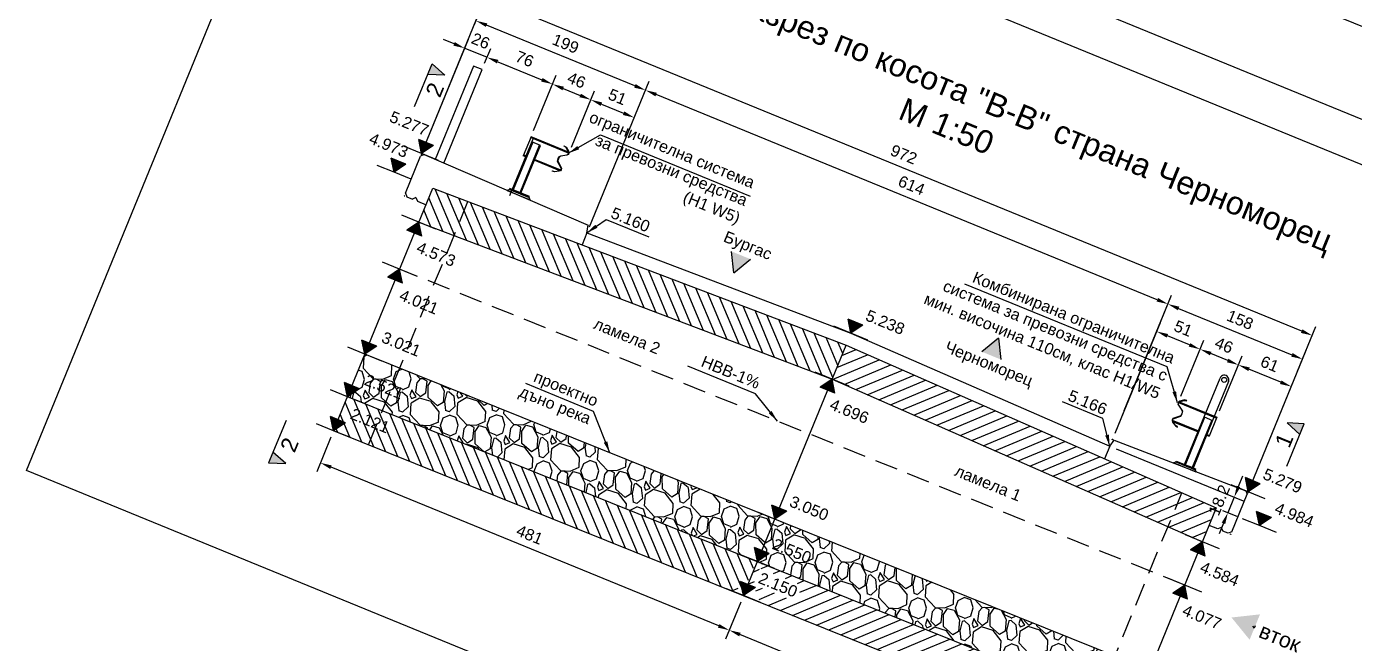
# Model space of a CAD drawing. Header units: centimetres. Extents: x 8495135 to 959133560, y 4530079 to 463453963.
# Drawn here: x 959124958 to 959126403, y 463415492 to 463416164 of the extents above; entities that cross this region are included whole.
import ezdxf
from ezdxf.enums import TextEntityAlignment as Align

# ---------------------------------------------------------------- set-up
doc = ezdxf.new("R2010")
doc.units = ezdxf.units.CM
doc.header["$LTSCALE"] = 0.1
doc.linetypes.add('CONTINU', pattern=[0])
doc.linetypes.add('DASHED', pattern=[0.75, 0.5, -0.25])
for name, color, linetype in [('br_dimension', 1, 'Continuous'), ('br_hatch', 9, 'Continuous'), ('br_hatch_dark', 8, 'Continuous'), ('br_hatch_tumen', 8, 'Continuous'), ('br_view_yellow', 2, 'Continuous'), ('Kustendilska voda', 12, 'Continuous')]:
    doc.layers.add(name, color=color, linetype=linetype)
doc.layers.add('br_text', color=2, linetype='Continuous', lineweight=35)
doc.styles.add('1-10 cm', font='arial.ttf', dxfattribs={"height": 2.5})
doc.styles.add('1-50 cm', font='arial.ttf', dxfattribs={"height": 12.5})
doc.styles.add('br 1-25 cm', font='arial.ttf', dxfattribs={"height": 6.25})
doc.styles.add('MM 1 to 100', font='arial.ttf', dxfattribs={"height": 25})
doc.styles.add('MM 1 to 150', font='arial.ttf', dxfattribs={"height": 37.5})
doc.styles.add('MM 1 to 25', font='arial.ttf', dxfattribs={"height": 6.25})
doc.styles.add('MM_ARIAL', font='arial.ttf')
doc.dimstyles.new('MM DIM 1 to 50', dxfattribs={"dimscale": 5, "dimtxt": 2.5, "dimasz": 2.5, "dimexe": 2.1, "dimexo": 1.5, "dimgap": 1.5, "dimtad": 1, "dimdec": 0, "dimdsep": 46, "dimtxsty": 'MM_ARIAL', "dimcen": 3, "dimclrd": 1, "dimclre": 1, "dimclrt": 7, "dimaunit": 2, "dimadec": 1, "dimazin": 0, "dimtp": 100, "dimtm": 3, "dimtfac": 1, "dimtdec": 0, "dimtix": 1, "dimtmove": 2, "dimatfit": 3, "dimfxl": 0, "dimtolj": 1, "dimtzin": 0, "dimarcsym": 0})
pattern_1 = [(318.47987287, (968709028.03, 464384854.99), (460.497816031, -402.6593615336), [6.8344288, -676.6096728]), (275.43682637, (968709033.147, 464384850.4594), (-55.7678272785, 609.165617415), [11.7280944, -1161.08097787]), (222.97753247, (968709034.2582, 464384838.784), (554.6401711989, 512.5385063509), [8.2696304, -818.69445588]), (357.74077437, (968709047.1193, 464384819.0763), (-1016.38036555304, 42.5157913985), [10.6800904, -1057.32874851]), (23.30073955, (968709057.791, 464384818.6553), (-607.5091135339, -258.9610723125), [10.472674, -1036.7961549]), (87.74077437, (968709067.4097, 464384822.7978), (-42.5157913985, -1016.38036555304), [10.6800904, -1057.32874851]), (128.16132584, (968709067.8307, 464384833.4696), (513.36675824408, -656.2367953185), [14.1238732, -1398.26230628]), (162.72241374, (968709059.1038, 464384844.5748), (-1120.46174568542, 346.47741117648), [13.3343904, -1320.10513204]), (211.89665099, (968709046.3711, 464384848.5352), (-657.06504738056, -411.77013431135), [10.71626, -1060.91091397]), (265.70344367, (968709037.273, 464384842.873), (46.2429256878, 559.1955577647), [12.2342656, -599.478739]), (312.86452317, (968709036.3564, 464384830.673), (563.7509441694, -605.02435731805), [15.8215584, -1566.33545024]), (229.2811602, (968709047.2173, 464384869.3708), (-301.8909896425, -358.0729400173), [5.4000908, -534.6113165]), (261.93631977, (968709043.6946, 464384865.278), (96.2129853923, 661.2063077754), [10.2736396, -1017.09277994]), (315.46708537, (968709042.253, 464384855.106), (50.79831198, 0.41412603), [7.1841868, -64.65786217]), (293.66567588, (968709036.1866, 464384851.5), (-103.6672541056, 253.1633078195), [3.8688264, -383.01244738]), (22.26849486, (968709037.74, 464384847.957), (-151.980809891, -52.040690089), [5.4713124, -268.0950598]), (121.4308419, (968709042.803, 464384850.03), (-102.8390020494, 151.566683864), [8.8863932, -287.32596306]), (252.03213655, (968709038.169, 464384857.613), (49.970059902, 102.01074999), [6.4257428, -154.21796234]), (106.856625703, (968709037.9798, 464384818.4938), (-156.53619627055, 506.740741659), [9.00176, -891.17653345]), (160.81326131, (968709035.3694, 464384827.1088), (560.4379358682, -198.637861547), [7.5519788, -747.64431356]), (23.66567588, (968709028.009, 464384857.53), (-253.1633078197, -103.6672541057), [7.737602, -379.14367178]), (74.07754504, (968709035.096, 464384860.6357), (-148.2536755508, -509.2254978746), [9.00176, -891.17653345]), (69.91104015, (968709069.475, 464384818.7505), (-99.5259937813, -254.8198119492), [8.680704, -425.35468626]), (25.24222597, (968709072.4564, 464384826.903), (-556.7108014269, -258.5469465583), [7.2734424, -720.07186761]), (157.26849486, (968709078.8034, 464384858.452), (-254.8198119555, 99.5259937653), [7.737602, -379.14367178]), (107.82111001, (968709071.6668, 464384861.4418), (208.5768863919, -658.7215515398), [8.5156548, -843.0475196]), (159.91104015, (968709079.006, 464384833.561), (254.8198119485, -99.525993783), [4.340352, -429.69503826]), (191.77701784, (968709078.828, 464384855.404), (-202.77912187, -52.454816113), [2.590292, -256.4398993]), (256.4308419, (968709076.292, 464384854.875), (49.555933874, 152.809061963), [10.472674, -198.98109178]), (276.47609133, (968709073.8354, 464384844.695), (-54.9395723448, 507.5689937245), [9.70534, -960.82729727]), (34.1571529, (968709047.375, 464384850.067), (-101.182497915, -51.626564052), [7.3264776, -175.8355272]), (83.62431196, (968709053.4373, 464384854.181), (94.5564813256, 864.39955566816), [12.7911352, -1266.3201813]), (151.41248127, (968709054.858, 464384866.893), (357.2446879668, -200.2943656708), [5.2301648, -517.78784636]), (180.46708537, (968709050.265, 464384869.396), (-50.38418594, -51.212438), [3.048, -47.752]), (210.72352253, (968709072.3197, 464384843.6665), (353.9316797107, 206.0921301194), [7.0573392, -698.67881546]), (138.47987287, (968709066.253, 464384840.061), (-460.4978160296, 402.6593615352), [13.6688576, -669.775244]), (90.46708537, (968709056.02, 464384849.12), (-51.212438, 50.38418594), [13.208, -37.592]), (55.77193187, (968709055.911, 464384862.3294), (351.4469232146, 510.8820021913), [8.0321912, -795.18633448]), (344.52168947, (968709060.429, 464384868.9704), (203.6073739397, -49.141807836), [7.3965816, -362.43300078]), (298.11306073, (968709067.5573, 464384866.9965), (515.85151434445, -961.0266672411), [12.042902, -1192.24928846]), (265.89316411, (968709073.2321, 464384856.3744), (-45.4146735315, -660.79218172433), [12.7405892, -1261.31692912])]

# ---------------------------------------------------------------- blocks, each defined once
blk = doc.blocks.new('*D1056')
at = {"layer": 'br_dimension', "color": 1, "lineweight": -2, "transparency": 16777216}
for p, q in [((959126064.1, 463416346.3), (959126046.1, 463416302.1)), ((959126061.6, 463416307.1), (959126483.6, 463416134.4)), ((959126508.1, 463416161.4), (959126491.1, 463416119.9))]:
    blk.add_line(p, q, dxfattribs=at)
at = {"layer": 'br_dimension', "color": 1, "transparency": 16777216}
for points in [[(959126062.4, 463416309), (959126060.8, 463416305.2), (959126050, 463416311.9)], [(959126484.3, 463416136.3), (959126482.8, 463416132.4), (959126495.1, 463416129.6)]]:
    blk.add_solid(points, dxfattribs=at)
at = {"layer": 'br_dimension', "color": 7, "transparency": 16777216, "insert": (959126277.8, 463416233.6), "char_height": 12.5, "attachment_point": 5, "rotation": 337.7335, "style": 'MM_ARIAL'}
blk.add_mtext('\\A1;481', dxfattribs=at)
blk = doc.blocks.new('*U1057')
at = {"ltscale": 0.5}
blk.add_hatch(color=256, dxfattribs=at).paths.add_polyline_path([(-26.2, 39), (0, 0), (26.2, 39)])
for p, q in [((-60, 0), (0, 0)), ((-26.2, 39), (26.2, 39)), ((-26.2, 39), (0, 0)), ((0, 0), (26.2, 39)), ((0, 0), (60, 0))]:
    blk.add_line(p, q, dxfattribs=at)
at = {"color": 7, "ltscale": 0.5, "style": '1-10 cm'}
blk.add_attdef('1', text='', height=37.5, dxfattribs=at).set_placement((74.5, 56.7), align=Align.CENTER)
blk = doc.blocks.new('*U226')
at = {"ltscale": 0.5}
blk.add_hatch(color=256, dxfattribs=at).paths.add_polyline_path([(-26.2, 39), (0, 0), (26.2, 39)])
for p, q in [((-60, 0), (0, 0)), ((-26.2, 39), (26.2, 39)), ((-26.2, 39), (0, 0)), ((0, 0), (26.2, 39)), ((0, 0), (60, 0))]:
    blk.add_line(p, q, dxfattribs=at)
at = {"color": 7, "ltscale": 0.5, "style": '1-10 cm'}
blk.add_attdef('1', text='', height=37.5, dxfattribs=at).set_placement((-90.4, 56.7), align=Align.CENTER)
blk = doc.blocks.new('*D1094')
at = {"layer": 'br_dimension', "color": 1, "lineweight": -2, "transparency": 16777216}
for p, q in [((959125735, 463415537.4), (959125718.5, 463415497)), ((959126118.1, 463415344.7), (959125734, 463415501.9)), ((959126143.2, 463415373.1), (959126125.7, 463415330.2))]:
    blk.add_line(p, q, dxfattribs=at)
at = {"layer": 'br_dimension', "color": 1, "transparency": 16777216}
for points in [[(959125734.8, 463415503.9), (959125733.2, 463415500), (959125722.5, 463415506.7)], [(959126118.9, 463415346.6), (959126117.3, 463415342.8), (959126129.7, 463415339.9)]]:
    blk.add_solid(points, dxfattribs=at)
at = {"layer": 'br_dimension', "color": 7, "transparency": 16777216, "insert": (959125931.3, 463415436.2), "char_height": 12.5, "attachment_point": 5, "rotation": 337.7335, "style": 'MM_ARIAL'}
blk.add_mtext('\\A1;440', dxfattribs=at)
blk = doc.blocks.new('*D1095')
at = {"layer": 'br_dimension', "color": 1, "lineweight": -2, "transparency": 16777216}
for p, q in [((959125288.9, 463415716.9), (959125273.4, 463415679.2)), ((959125710.9, 463415511.4), (959125289, 463415684.2)), ((959125735, 463415537.4), (959125718.5, 463415497))]:
    blk.add_line(p, q, dxfattribs=at)
at = {"layer": 'br_dimension', "color": 1, "transparency": 16777216}
for points in [[(959125289.7, 463415686.1), (959125288.2, 463415682.2), (959125277.4, 463415688.9)], [(959125711.7, 463415513.3), (959125710.1, 463415509.5), (959125722.5, 463415506.7)]]:
    blk.add_solid(points, dxfattribs=at)
at = {"layer": 'br_dimension', "color": 7, "transparency": 16777216, "insert": (959125505.2, 463415610.6), "char_height": 12.5, "attachment_point": 5, "rotation": 337.7335, "style": 'MM_ARIAL'}
blk.add_mtext('\\A1;481', dxfattribs=at)
blk = doc.blocks.new('ograda')
at = {"layer": 'br_dimension', "ltscale": 1.5}
for p, q in [((5.4, 0.5), (50, 0.5)), ((5.8, 1.5), (50, 1.5)), ((50, 1.5), (50, -20.9)), ((37, -3.4), (47, -3.4)), ((37, -59.4), (37, -3.4)), ((38, -59.4), (38, -3.4)), ((46, -3.4), (46, -59.4)), ((47, -3.4), (47, -59.4)), ((6.1, -19.9), (37, -19.9)), ((7, -20.9), (37, -20.9)), ((47, -19.9), (50, -19.9)), ((47, -20.9), (50, -20.9)), ((47.3, -59.4), (42, -59.4))]:
    blk.add_line(p, q, dxfattribs=at)
blk.add_lwpolyline([(7.3, -17.3), (12.5, -13.1, 0.239136), (13.6, -10.8), (13.5, -9.3), (13.4, -7.8, 0.239136), (12.2, -5.6), (6.5, -1.9, -0.524522), (6.3, 2), (10.3, 5.1), (12.7, 5.6), (12.7, 6), (10.1, 5.5), (6.1, 2.4, 0.524522), (6.3, -2.2), (11.9, -5.9, -0.23913), (13, -7.8), (13.1, -9.3), (13.2, -10.8, -0.23913), (12.3, -12.8), (7.1, -17, 0.524522), (7.3, -21.6), (11.7, -24.3), (14.3, -24.6), (14.3, -24.1), (11.8, -23.9), (7.5, -21.3, -0.524522)], format="xyb", close=True, dxfattribs=at)
for points in [[(49.8, -60.4), (51.8, -62.4), (25, -62.4), (27, -60.4)], [(27, -59.4), (49.8, -59.4), (49.8, -60.4), (27, -60.4)]]:
    blk.add_lwpolyline(points, close=True, dxfattribs=at)
blk = doc.blocks.new('*D1086')
at = {"layer": 'br_dimension', "color": 1, "lineweight": -2, "transparency": 16777216}
for p, q in [((959126256, 463415745.4), (959126280.5, 463415805.2)), ((959126322.6, 463415776.6), (959126288, 463415790.8)), ((959126290.1, 463415664.4), (959126338.1, 463415781.6))]:
    blk.add_line(p, q, dxfattribs=at)
at = {"layer": 'br_dimension', "color": 1, "transparency": 16777216}
for points in [[(959126288.8, 463415792.7), (959126287.3, 463415788.8), (959126276.5, 463415795.5)], [(959126323.4, 463415778.5), (959126321.8, 463415774.7), (959126334.2, 463415771.9)]]:
    blk.add_solid(points, dxfattribs=at)
at = {"layer": 'br_dimension', "color": 7, "transparency": 16777216, "insert": (959126310.6, 463415796.5), "char_height": 12.5, "attachment_point": 5, "rotation": 337.7335, "style": 'MM_ARIAL'}
blk.add_mtext('\\A1;61', dxfattribs=at)
blk = doc.blocks.new('*D1087')
at = {"layer": 'br_dimension', "color": 1, "lineweight": -2, "transparency": 16777216}
for p, q in [((959126213.9, 463415761.5), (959126238.8, 463415822.3)), ((959126264.9, 463415800.2), (959126246.4, 463415807.8)), ((959126256, 463415745.4), (959126280.5, 463415805.2))]:
    blk.add_line(p, q, dxfattribs=at)
at = {"layer": 'br_dimension', "color": 1, "transparency": 16777216}
for points in [[(959126247.2, 463415809.7), (959126245.6, 463415805.9), (959126234.8, 463415812.6)], [(959126265.7, 463415802.2), (959126264.1, 463415798.3), (959126276.5, 463415795.5)]]:
    blk.add_solid(points, dxfattribs=at)
at = {"layer": 'br_dimension', "color": 7, "transparency": 16777216, "insert": (959126260.9, 463415816.9), "char_height": 12.5, "attachment_point": 5, "rotation": 337.7335, "style": 'MM_ARIAL'}
blk.add_mtext('\\A1;46', dxfattribs=at)
blk = doc.blocks.new('*D1088')
at = {"layer": 'br_dimension', "color": 1, "lineweight": -2, "transparency": 16777216}
for p, q in [((959126142.4, 463415721.3), (959126191.6, 463415841.6)), ((959126223.3, 463415817.3), (959126199.2, 463415827.1)), ((959126213.9, 463415761.5), (959126238.8, 463415822.3))]:
    blk.add_line(p, q, dxfattribs=at)
at = {"layer": 'br_dimension', "color": 1, "transparency": 16777216}
for points in [[(959126200, 463415829.1), (959126198.4, 463415825.2), (959126187.6, 463415831.9)], [(959126224.1, 463415819.2), (959126222.5, 463415815.4), (959126234.8, 463415812.5)]]:
    blk.add_solid(points, dxfattribs=at)
at = {"layer": 'br_dimension', "color": 7, "transparency": 16777216, "insert": (959126216.5, 463415835.1), "char_height": 12.5, "attachment_point": 5, "rotation": 337.7335, "style": 'MM_ARIAL'}
blk.add_mtext('\\A1;51', dxfattribs=at)
blk = doc.blocks.new('*D1083')
at = {"layer": 'br_dimension', "color": 1, "lineweight": -2, "transparency": 16777216}
for p, q in [((959126142.4, 463415721.3), (959126203.8, 463415871.4)), ((959126211.4, 463415857), (959126334.8, 463415806.4)), ((959126290.1, 463415664.4), (959126350.4, 463415811.4))]:
    blk.add_line(p, q, dxfattribs=at)
at = {"layer": 'br_dimension', "color": 1, "transparency": 16777216}
for points in [[(959126212.2, 463415858.9), (959126210.6, 463415855), (959126199.8, 463415861.7)], [(959126335.6, 463415808.4), (959126334, 463415804.5), (959126346.4, 463415801.7)]]:
    blk.add_solid(points, dxfattribs=at)
at = {"layer": 'br_dimension', "color": 7, "transparency": 16777216, "insert": (959126278.4, 463415844.5), "char_height": 12.5, "attachment_point": 5, "rotation": 337.7335, "style": 'MM_ARIAL'}
blk.add_mtext('\\A1;158', dxfattribs=at)
blk = doc.blocks.new('*D1084')
at = {"layer": 'br_dimension', "color": 1, "lineweight": -2, "transparency": 16777216}
for p, q in [((959125570.3, 463415945.8), (959125635.2, 463416104.2)), ((959126188.3, 463415866.4), (959125642.8, 463416089.8)), ((959126152.3, 463415745.7), (959126203.8, 463415871.4))]:
    blk.add_line(p, q, dxfattribs=at)
at = {"layer": 'br_dimension', "color": 1, "transparency": 16777216}
for points in [[(959125643.6, 463416091.7), (959125642, 463416087.8), (959125631.3, 463416094.5)], [(959126189.1, 463415868.4), (959126187.5, 463415864.5), (959126199.8, 463415861.7)]]:
    blk.add_solid(points, dxfattribs=at)
at = {"layer": 'br_dimension', "color": 7, "transparency": 16777216, "insert": (959125920.8, 463415990.9), "char_height": 12.5, "attachment_point": 5, "rotation": 337.7335, "style": 'MM_ARIAL'}
blk.add_mtext('\\A1;614', dxfattribs=at)
blk = doc.blocks.new('*D1089')
at = {"layer": 'br_dimension', "color": 1, "lineweight": -2, "transparency": 16777216}
for p, q in [((959125390.4, 463416032.5), (959125450.7, 463416179.8)), ((959125619.7, 463416099.2), (959125458.3, 463416165.3)), ((959125570.3, 463415945.8), (959125635.2, 463416104.2))]:
    blk.add_line(p, q, dxfattribs=at)
at = {"layer": 'br_dimension', "color": 1, "transparency": 16777216}
for points in [[(959125459.1, 463416167.2), (959125457.5, 463416163.4), (959125446.7, 463416170.1)], [(959125620.5, 463416101.2), (959125618.9, 463416097.3), (959125631.3, 463416094.5)]]:
    blk.add_solid(points, dxfattribs=at)
at = {"layer": 'br_dimension', "color": 7, "transparency": 16777216, "insert": (959125544.3, 463416145.1), "char_height": 12.5, "attachment_point": 5, "rotation": 337.7335, "style": 'MM_ARIAL'}
blk.add_mtext('\\A1;199', dxfattribs=at)
blk = doc.blocks.new('*D1090')
at = {"layer": 'br_dimension', "color": 1, "lineweight": -2, "transparency": 16777216}
for p, q in [((959125390.4, 463416032.5), (959125438.5, 463416150)), ((959125423, 463416145), (959125411.4, 463416149.7)), ((959125434.5, 463416140.2), (959125458.8, 463416130.3)), ((959125456.2, 463416123.9), (959125462.8, 463416140)), ((959125470.4, 463416125.5), (959125482, 463416120.8))]:
    blk.add_line(p, q, dxfattribs=at)
at = {"layer": 'br_dimension', "color": 1, "transparency": 16777216}
for points in [[(959125423.8, 463416146.9), (959125422.2, 463416143), (959125434.5, 463416140.2)], [(959125471.2, 463416127.5), (959125469.6, 463416123.6), (959125458.8, 463416130.3)]]:
    blk.add_solid(points, dxfattribs=at)
at = {"layer": 'br_dimension', "color": 7, "transparency": 16777216, "insert": (959125451.9, 463416148.1), "char_height": 12.5, "attachment_point": 5, "rotation": 337.7335, "style": 'MM_ARIAL'}
blk.add_mtext('\\A1;26', dxfattribs=at)
blk = doc.blocks.new('*D1091')
at = {"layer": 'br_dimension', "color": 1, "lineweight": -2, "transparency": 16777216}
for p, q in [((959125456.2, 463416123.9), (959125462.8, 463416140)), ((959125470.4, 463416125.5), (959125518.5, 463416105.8)), ((959125509.5, 463416050.8), (959125534.1, 463416110.8))]:
    blk.add_line(p, q, dxfattribs=at)
at = {"layer": 'br_dimension', "color": 1, "transparency": 16777216}
for points in [[(959125471.2, 463416127.5), (959125469.6, 463416123.6), (959125458.8, 463416130.3)], [(959125519.3, 463416107.8), (959125517.7, 463416103.9), (959125530.1, 463416101.1)]]:
    blk.add_solid(points, dxfattribs=at)
at = {"layer": 'br_dimension', "color": 7, "transparency": 16777216, "insert": (959125499.7, 463416128.5), "char_height": 12.5, "attachment_point": 5, "rotation": 337.7335, "style": 'MM_ARIAL'}
blk.add_mtext('\\A1;76', dxfattribs=at)
blk = doc.blocks.new('*D1092')
at = {"layer": 'br_dimension', "color": 1, "lineweight": -2, "transparency": 16777216}
for p, q in [((959125509.5, 463416050.8), (959125534.1, 463416110.8)), ((959125541.7, 463416096.4), (959125560.2, 463416088.8)), ((959125550.6, 463416032.5), (959125575.7, 463416093.8))]:
    blk.add_line(p, q, dxfattribs=at)
at = {"layer": 'br_dimension', "color": 1, "transparency": 16777216}
for points in [[(959125542.5, 463416098.3), (959125540.9, 463416094.4), (959125530.1, 463416101.1)], [(959125561, 463416090.7), (959125559.4, 463416086.9), (959125571.7, 463416084.1)]]:
    blk.add_solid(points, dxfattribs=at)
at = {"layer": 'br_dimension', "color": 7, "transparency": 16777216, "insert": (959125556.2, 463416105.4), "char_height": 12.5, "attachment_point": 5, "rotation": 337.7335, "style": 'MM_ARIAL'}
blk.add_mtext('\\A1;46', dxfattribs=at)
blk = doc.blocks.new('*D1093')
at = {"layer": 'br_dimension', "color": 1, "lineweight": -2, "transparency": 16777216}
for p, q in [((959125550.6, 463416032.5), (959125575.7, 463416093.8)), ((959125583.3, 463416079.3), (959125607.5, 463416069.4)), ((959125604.1, 463416028.1), (959125623, 463416074.4))]:
    blk.add_line(p, q, dxfattribs=at)
at = {"layer": 'br_dimension', "color": 1, "transparency": 16777216}
for points in [[(959125584.1, 463416081.2), (959125582.5, 463416077.4), (959125571.7, 463416084.1)], [(959125608.3, 463416071.4), (959125606.7, 463416067.5), (959125619, 463416064.7)]]:
    blk.add_solid(points, dxfattribs=at)
at = {"layer": 'br_dimension', "color": 7, "transparency": 16777216, "insert": (959125600.7, 463416087.2), "char_height": 12.5, "attachment_point": 5, "rotation": 337.7335, "style": 'MM_ARIAL'}
blk.add_mtext('\\A1;51', dxfattribs=at)
blk = doc.blocks.new('*D1085')
at = {"layer": 'br_dimension', "color": 1, "lineweight": -2, "transparency": 16777216}
for p, q in [((959125445.1, 463416165.9), (959125461.3, 463416205.6)), ((959126345.4, 463415832.2), (959125468.9, 463416191.1)), ((959126341, 463415788.5), (959126360.9, 463415837.2))]:
    blk.add_line(p, q, dxfattribs=at)
at = {"layer": 'br_dimension', "color": 1, "transparency": 16777216}
for points in [[(959125469.7, 463416193), (959125468.1, 463416189.2), (959125457.3, 463416195.8)], [(959126346.2, 463415834.2), (959126344.6, 463415830.3), (959126356.9, 463415827.5)]]:
    blk.add_solid(points, dxfattribs=at)
at = {"layer": 'br_dimension', "color": 7, "transparency": 16777216, "insert": (959125912.4, 463416024.5), "char_height": 12.5, "attachment_point": 5, "rotation": 337.7335, "style": 'MM_ARIAL'}
blk.add_mtext('\\A1;972', dxfattribs=at)
blk = doc.blocks.new('*U1096')
at = {"ltscale": 0.5}
blk.add_hatch(color=256, dxfattribs=at).paths.add_polyline_path([(-26.2, 39), (0, 0), (26.2, 39)])
for p, q in [((-60, 0), (0, 0)), ((-26.2, 39), (26.2, 39)), ((-26.2, 39), (0, 0)), ((0, 0), (26.2, 39)), ((0, 0), (60, 0))]:
    blk.add_line(p, q, dxfattribs=at)
at = {"color": 7, "ltscale": 0.5, "style": '1-10 cm'}
blk.add_attdef('1', text='', height=37.5, dxfattribs=at).set_placement((50.8, 56.7), align=Align.CENTER)
blk = doc.blocks.new('*U1143')
at = {"linetype": 'CONTINU', "ltscale": 0.5}
blk.add_hatch(color=256, dxfattribs=at).paths.add_polyline_path([(43.7, 17.5), (50, 0), (37.5, 0)])
at = {"lineweight": -3, "ltscale": 0.5}
for p, q in [((43.7, 17.5), (37.5, 0)), ((50, 0), (43.7, 17.5))]:
    blk.add_line(p, q, dxfattribs=at)
at = {"ltscale": 0.5}
blk.add_line((0, 0), (50, 0), dxfattribs=at)
at = {"color": 7, "ltscale": 0.5, "style": '1-50 cm'}
blk.add_attdef('1', text='', height=17.5, rotation=180, dxfattribs=at).set_placement((25.1, 13.6), align=Align.MIDDLE_CENTER)
blk = doc.blocks.new('*U1144')
at = {"linetype": 'CONTINU', "ltscale": 0.5}
blk.add_hatch(color=256, dxfattribs=at).paths.add_polyline_path([(-43.7, 17.5), (-50, 0), (-37.5, 0)])
at = {"lineweight": -3, "ltscale": 0.5}
for p, q in [((-50, 0), (-43.7, 17.5)), ((-43.7, 17.5), (-37.5, 0))]:
    blk.add_line(p, q, dxfattribs=at)
at = {"ltscale": 0.5}
blk.add_line((0, 0), (-50, 0), dxfattribs=at)
at = {"color": 7, "ltscale": 0.5, "style": '1-50 cm'}
blk.add_attdef('1', text='', height=17.5, rotation=180, dxfattribs=at).set_placement((-26.9, 13.6), align=Align.MIDDLE_CENTER)
blk = doc.blocks.new('*U1145')
at = {"linetype": 'CONTINU', "ltscale": 0.5}
blk.add_hatch(color=256, dxfattribs=at).paths.add_polyline_path([(43.7, -17.5), (50, 0), (37.5, 0)])
at = {"ltscale": 0.5}
blk.add_line((0, 0), (50, 0), dxfattribs=at)
at = {"lineweight": -3, "ltscale": 0.5}
for p, q in [((43.7, -17.5), (37.5, 0)), ((50, 0), (43.7, -17.5))]:
    blk.add_line(p, q, dxfattribs=at)
at = {"color": 7, "ltscale": 0.5, "style": '1-50 cm'}
blk.add_attdef('1', text='', height=17.5, rotation=180, dxfattribs=at).set_placement((25.1, -13.5), align=Align.MIDDLE_CENTER)
blk = doc.blocks.new('*D1156')
at = {"layer": 'br_dimension', "color": 1, "lineweight": -2, "transparency": 16777216}
for p, q in [((959126143.4, 463415704.1), (959126281.7, 463415647.5)), ((959126276.7, 463415663.1), (959126281.4, 463415674.6)), ((959126272, 463415651.5), (959126265.1, 463415634.6)), ((959126259.4, 463415637), (959126274.8, 463415630.7)), ((959126260.3, 463415623.1), (959126255.6, 463415611.5))]:
    blk.add_line(p, q, dxfattribs=at)
at = {"layer": 'br_dimension', "color": 1, "transparency": 16777216}
for points in [[(959126274.8, 463415663.9), (959126278.6, 463415662.3), (959126272, 463415651.5)], [(959126258.4, 463415623.9), (959126262.2, 463415622.3), (959126265.1, 463415634.6)]]:
    blk.add_solid(points, dxfattribs=at)
at = {"layer": 'br_dimension', "color": 7, "transparency": 16777216, "insert": (959126255.7, 463415648.3), "char_height": 12.5, "attachment_point": 5, "rotation": 67.7335, "style": 'MM_ARIAL'}
blk.add_mtext('\\A1;18.2', dxfattribs=at)

msp = doc.modelspace()

# ---------------------------------------------------------------- hatches: boundary and pattern name
at = {"layer": 'br_hatch'}
h = msp.add_hatch(dxfattribs=at)
h.set_pattern_fill('_USER,_I', color=256, scale=10, angle=-225, style=2, pattern_type=0)
h.set_pattern_definition([(112.73354268, (968721953.066, 464404471.26), (-9.223120103, -3.864460579), [])])
h.paths.add_polyline_path([(959125834.34, 463415779.9), (959125849.49, 463415816.92), (959125399.78, 463415987.84), (959125384.62, 463415950.83)])
h.paths.add_polyline_path([(959125306.86, 463415760.9), (959125291.7, 463415723.88), (959125736.97, 463415544.68), (959125752.13, 463415581.7)])
at = {"layer": 'br_hatch', "ltscale": 0.5}
h = msp.add_hatch(color=256, dxfattribs=at)
h.dxf.hatch_style = 1
h.paths.add_polyline_path([(959125745.62, 463415910.54), (959125724.91, 463415919.02), (959125727.5, 463415895.81)])
h = msp.add_hatch(color=256, dxfattribs=at)
h.dxf.hatch_style = 1
h.paths.add_polyline_path([(959126018.09, 463415801.33), (959125997.37, 463415809.81), (959126015.5, 463415824.54)])
at = {"layer": 'br_hatch'}
h = msp.add_hatch(dxfattribs=at)
h.set_pattern_fill('_USER,_I', color=256, scale=10, angle=-315, style=2, pattern_type=0)
h.set_pattern_definition([(22.73354268, (968721953.066, 464404471.26), (-3.864460579, 9.223120103), [])])
h.paths.add_polyline_path([(959126199.8, 463415619.25), (959126214.96, 463415656.27), (959125849.49, 463415816.92), (959125834.34, 463415779.9)])
h.paths.add_polyline_path([(959126199.8, 463415619.25), (959126237.29, 463415602.78), (959126252.44, 463415639.8), (959126214.96, 463415656.27)])
h.paths.add_polyline_path([(959125753.03, 463415581.33), (959125737.88, 463415544.31), (959126108.11, 463415395.31), (959126123.27, 463415432.33)])
h.paths.add_polyline_path([(959126108.11, 463415395.31), (959126146.08, 463415380.03), (959126161.24, 463415417.05), (959126123.27, 463415432.33)])
edge = h.paths.add_edge_path()
edge.add_line((959125756.39, 463415536.73), (959125737.88, 463415544.31))
edge.add_line((959125737.88, 463415544.31), (959125719.37, 463415551.89))
edge.add_line((959125750.9, 463415553.03), (959125737.88, 463415544.31))
edge.add_line((959125737.88, 463415544.31), (959125734.71, 463415559.66))
edge.add_line((959125750.9, 463415553.03), (959125734.71, 463415559.66))
edge.add_line((959125748.68, 463415556.65), (959125795.02, 463415537.67))
edge.add_line((959125795.02, 463415537.67), (959125802.28, 463415555.39))
edge.add_line((959125802.28, 463415555.39), (959125755.93, 463415574.37))
edge.add_line((959125755.93, 463415574.37), (959125748.68, 463415556.65))
h = msp.add_hatch(dxfattribs=at)
h.set_pattern_fill('GRAVEL', color=256, scale=2, angle=112.73354, style=0)
h.set_pattern_definition(pattern_1)
h.paths.add_polyline_path([(959125752.13, 463415581.7), (959125771.08, 463415627.97), (959125325.8, 463415807.17), (959125306.86, 463415760.9)])
h = msp.add_hatch(dxfattribs=at)
h.set_pattern_fill('GRAVEL', color=256, scale=2, angle=112.73354, style=0)
h.set_pattern_definition(pattern_1)
h.paths.add_polyline_path([(959126161.24, 463415417.05), (959126180.19, 463415463.32), (959125771.08, 463415627.97), (959125752.13, 463415581.7)])
at = {"layer": 'br_hatch_dark', "ltscale": 0.5}
h = msp.add_hatch(color=256, dxfattribs=at)
h.dxf.hatch_style = 1
h.paths.add_polyline_path([(959126288.72, 463415496.34), (959126300.03, 463415523.96), (959126269.09, 463415520.51)])

# ---------------------------------------------------------------- linework, layer by layer
at = {"layer": 'br_dimension'}
for p, q in [((959125444.12, 463416120.71), (959125402.51, 463416019.1)), ((959125411.69, 463416015.13), (959125453.37, 463416116.92)), ((959125453.37, 463416116.92), (959125444.12, 463416120.71)), ((959125483.78, 463415980.07), (959125508.93, 463416041.49)), ((959125566.43, 463415936.49), (959125566.43, 463415936.49)), ((959125567.57, 463415939.27), (959125854.87, 463415830.06)), ((959125854.87, 463415830.06), (959126136.5, 463415706.97)), ((959126180.19, 463415463.32), (959125325.8, 463415807.17)), ((959126239.26, 463415738.92), (959126256.53, 463415781.1)), ((959126265.78, 463415777.31), (959126248.52, 463415735.13)), ((959126135.36, 463415704.19), (959126135.36, 463415704.19))]:
    msp.add_line(p, q, dxfattribs=at)
at = {"layer": 'br_dimension', "linetype": 'DASHED', "ltscale": 500}
for p, q in [((959125329.67, 463415708.6), (959125438.05, 463415973.3)), ((959126108.11, 463415395.31), (959126214.96, 463415656.27))]:
    msp.add_line(p, q, dxfattribs=at)
at = {"layer": 'br_dimension'}
for points in [[(959125744.22, 463417300.8), (959127030.58, 463416774.1), (959126692.18, 463415947.61), (959125405.81, 463416474.31)], [(959125283.13, 463416475.37), (959126685.48, 463415901.18), (959126360.01, 463415106.27), (959124957.66, 463415680.46)]]:
    msp.add_lwpolyline(points, close=True, dxfattribs=at)
msp.add_circle((959126261.16, 463415779.2), 2.71, dxfattribs=at)
msp.add_arc((959126261.16, 463415779.2), 5, 337.73354, 157.73354, dxfattribs=at)
at = {"layer": 'br_hatch', "ltscale": 0.5}
for p, q in [((959125727.5, 463415895.81), (959125724.91, 463415919.02)), ((959125727.5, 463415895.81), (959125745.62, 463415910.54)), ((959126015.5, 463415824.54), (959125997.37, 463415809.81)), ((959126015.5, 463415824.54), (959126018.09, 463415801.33))]:
    msp.add_line(p, q, dxfattribs=at)
at = {"layer": 'br_hatch'}
for centre in [(959125570.6, 463415946.67), (959126139.53, 463415714.37)]:
    msp.add_circle(centre, 0.3, dxfattribs=at)
at = {"layer": 'br_hatch_dark', "ltscale": 0.5}
for p in [(959126291.85, 463415511.19), (959126294.94, 463415511.53)]:
    msp.add_line(p, (959126293.81, 463415508.77), dxfattribs=at)
at = {"layer": 'br_hatch_tumen'}
for points in [[(959125388.97, 463416025), (959125387.59, 463416025.6), (959125387.03, 463416024.21)], [(959125368.9, 463415979.95), (959125368.76, 463415979.6), (959125369.35, 463415979.36)], [(959126285.91, 463415657.97), (959126287.31, 463415657.43), (959126286.74, 463415656.04)], [(959126268.46, 463415611.39), (959126268.32, 463415611.05), (959126267.73, 463415611.29)]]:
    msp.add_lwpolyline(points, dxfattribs=at)
at = {"layer": 'br_view_yellow', "linetype": 'ByBlock', "ltscale": 3}
for p, q in [((959125369.9, 463415982.38), (959125386.46, 463416022.82)), ((959125390.35, 463416024.41), (959125386.46, 463416022.82)), ((959125390.35, 463416024.41), (959125568.76, 463415947.46)), ((959125369.9, 463415982.38), (959125371.54, 463415978.47)), ((959125371.54, 463415978.47), (959125377.55, 463415976)), ((959125381.47, 463415977.64), (959125377.55, 463415976)), ((959125381.47, 463415977.64), (959125383.11, 463415973.73)), ((959125383.11, 463415973.73), (959125392.44, 463415969.91)), ((959125567.57, 463415939.27), (959125568.76, 463415947.46)), ((959125567.57, 463415939.27), (959125562.19, 463415926.12)), ((959126136.5, 463415706.97), (959126141.39, 463415713.65)), ((959126141.39, 463415713.65), (959126284.51, 463415658.51)), ((959126136.5, 463415706.97), (959126130.87, 463415693.23)), ((959126269.45, 463415613.82), (959126286.17, 463415654.65)), ((959126284.51, 463415658.51), (959126286.17, 463415654.65)), ((959126253.97, 463415616.92), (959126244.64, 463415620.74)), ((959126257.89, 463415618.56), (959126253.97, 463415616.92)), ((959126257.89, 463415618.56), (959126259.52, 463415614.65)), ((959126265.54, 463415612.18), (959126259.52, 463415614.65)), ((959126269.45, 463415613.82), (959126265.54, 463415612.18))]:
    msp.add_line(p, q, dxfattribs=at)
at = {"layer": 'br_view_yellow'}
for p, q in [((959125291.7, 463415723.88), (959125399.78, 463415987.84)), ((959125399.78, 463415987.84), (959125849.49, 463415816.92)), ((959125384.62, 463415950.83), (959125834.34, 463415779.9)), ((959125737.88, 463415544.32), (959125849.49, 463415816.92)), ((959125849.49, 463415816.92), (959126252.44, 463415639.8)), ((959125834.34, 463415779.9), (959126237.29, 463415602.78)), ((959126161.24, 463415417.05), (959125306.86, 463415760.9)), ((959126146.08, 463415380.03), (959125291.7, 463415723.88)), ((959126252.44, 463415639.8), (959126146.08, 463415380.03))]:
    msp.add_line(p, q, dxfattribs=at)
at = {"layer": 'Kustendilska voda', "color": 1, "linetype": 'DASHED', "ltscale": 500}
msp.add_line((959126218.08, 463415555.86), (959125363.7, 463415899.72), dxfattribs=at)

# ---------------------------------------------------------------- block references
at = {"xscale": -1, "rotation": 337.7335426860815}
msp.add_blockref('ograda', (959125552.37, 463416023.55), dxfattribs=at)
at = {"rotation": 337.7335426860815}
msp.add_blockref('ograda', (959126206.29, 463415756.04), dxfattribs=at)
at = {"layer": 'br_dimension'}
ref = msp.add_blockref('*U1143', (959125379.97, 463416076.9), dxfattribs=dict(at, xscale=-1, rotation=247.7335435587785))
ref.add_attrib('1', '2', dxfattribs={"layer": '0', "color": 7, "ltscale": 0.5, "height": 17.5, "rotation": 67.73355, "style": '1-50 cm'}).set_placement((959125401.95, 463416094.98), align=Align.MIDDLE_CENTER)
at = {"layer": 'br_dimension', "ltscale": 0.5}
ref = msp.add_blockref('*U1057', (959125387.59, 463416025.6), dxfattribs=dict(at, xscale=-0.333333499729682, yscale=0.333333499729682, zscale=0.333333499729682, rotation=337.7335116703682))
ref.add_attrib('1', '5.277', dxfattribs={"layer": '0', "color": 7, "ltscale": 0.5, "height": 12.5, "rotation": 337.73351, "style": '1-10 cm'}).set_placement((959125371.73, 463416052.52), align=Align.CENTER)
ref = msp.add_blockref('*U1096', (959125357.57, 463416005.13), dxfattribs=dict(at, xscale=-0.333333499729682, yscale=0.333333499729682, zscale=0.333333499729682, rotation=337.7335113781177))
ref.add_attrib('1', '4.973', dxfattribs={"layer": '0', "color": 7, "ltscale": 0.5, "height": 12.5, "rotation": 337.73352, "style": '1-10 cm'}).set_placement((959125349.5, 463416028.87), align=Align.CENTER)
ref = msp.add_blockref('*U226', (959125384.62, 463415950.83), dxfattribs=dict(at, xscale=0.333333499729682, yscale=0.333333499729682, zscale=0.333333499729682, rotation=157.7335737265515))
ref.add_attrib('1', '4.573', dxfattribs={"layer": '0', "color": 7, "ltscale": 0.5, "height": 12.5, "rotation": 337.73357, "style": '1-10 cm'}).set_placement((959125401.11, 463415910.31), align=Align.CENTER)
ref = msp.add_blockref('*U226', (959125363.7, 463415899.72), dxfattribs=dict(at, xscale=0.333333499729682, yscale=0.333333499729682, zscale=0.333333499729682, rotation=157.7335737265515))
ref.add_attrib('1', '4.021', dxfattribs={"layer": '0', "color": 7, "ltscale": 0.5, "height": 12.5, "rotation": 337.73357, "style": '1-10 cm'}).set_placement((959125382.41, 463415858.29), align=Align.CENTER)
ref = msp.add_blockref('*U226', (959125854.87, 463415830.06), dxfattribs=dict(at, xscale=-0.333333499729682, yscale=0.333333499729682, zscale=0.333333499729682, rotation=337.7335116703682))
ref.add_attrib('1', '5.238', dxfattribs={"layer": '0', "color": 7, "ltscale": 0.5, "height": 12.5, "rotation": 337.73351, "style": '1-10 cm'}).set_placement((959125889.88, 463415836.16), align=Align.CENTER)
ref = msp.add_blockref('*U226', (959125325.8, 463415807.17), dxfattribs=dict(at, xscale=-0.333333499729682, yscale=0.333333499729682, zscale=0.333333499729682, rotation=337.7335116703682))
ref.add_attrib('1', '3.021', dxfattribs={"layer": '0', "color": 7, "ltscale": 0.5, "height": 12.5, "rotation": 337.73351, "style": '1-10 cm'}).set_placement((959125363.06, 463415812.36), align=Align.CENTER)
ref = msp.add_blockref('*U226', (959125306.86, 463415760.9), dxfattribs=dict(at, xscale=-0.333333499729682, yscale=0.333333499729682, zscale=0.333333499729682, rotation=337.7335116703682))
ref.add_attrib('1', '2.521', dxfattribs={"layer": '0', "color": 7, "ltscale": 0.5, "height": 12.5, "rotation": 337.73351, "style": '1-10 cm'}).set_placement((959125344.31, 463415766), align=Align.CENTER)
ref = msp.add_blockref('*U226', (959125834.34, 463415779.9), dxfattribs=dict(at, xscale=0.333333499729682, yscale=0.333333499729682, zscale=0.333333499729682, rotation=157.7335737265515))
ref.add_attrib('1', '4.696', dxfattribs={"layer": '0', "color": 7, "ltscale": 0.5, "height": 12.5, "rotation": 337.73357, "style": '1-10 cm'}).set_placement((959125850.83, 463415739.38), align=Align.CENTER)
ref = msp.add_blockref('*U226', (959125291.7, 463415723.88), dxfattribs=dict(at, xscale=-0.333333499729682, yscale=0.333333499729682, zscale=0.333333499729682, rotation=337.7335116703682))
ref.add_attrib('1', '2.121', dxfattribs={"layer": '0', "color": 7, "ltscale": 0.5, "height": 12.5, "rotation": 337.73351, "style": '1-10 cm'}).set_placement((959125329.16, 463415728.99), align=Align.CENTER)
at = {"layer": 'br_dimension'}
ref = msp.add_blockref('*U1145', (959126329.17, 463415685.21), dxfattribs=dict(at, xscale=-1, rotation=247.7335435587785))
ref.add_attrib('1', '1', dxfattribs={"layer": '0', "color": 7, "ltscale": 0.5, "height": 17.5, "rotation": 67.73354, "style": '1-50 cm'}).set_placement((959126326.25, 463415713.48), align=Align.MIDDLE_CENTER)
ref = msp.add_blockref('*U1144', (959125240.04, 463415735.13), dxfattribs=dict(at, xscale=-1, rotation=247.7335435587785))
ref.add_attrib('1', '2', dxfattribs={"layer": '0', "color": 7, "ltscale": 0.5, "height": 17.5, "rotation": 67.73354, "style": '1-50 cm'}).set_placement((959125243.71, 463415708.52), align=Align.MIDDLE_CENTER)
at = {"layer": 'br_dimension', "ltscale": 0.5}
ref = msp.add_blockref('*U226', (959126287.31, 463415657.43), dxfattribs=dict(at, xscale=-0.333333499729682, yscale=0.333333499729682, zscale=0.333333499729682, rotation=337.7335116703682))
ref.add_attrib('1', '5.279', dxfattribs={"layer": '0', "color": 7, "ltscale": 0.5, "height": 12.5, "rotation": 337.73351, "style": '1-10 cm'}).set_placement((959126322.31, 463415663.54), align=Align.CENTER)
ref = msp.add_blockref('*U226', (959125771.98, 463415627.6), dxfattribs=dict(at, xscale=-0.333333499729682, yscale=0.333333499729682, zscale=0.333333499729682, rotation=337.7335116703682))
ref.add_attrib('1', '3.050', dxfattribs={"layer": '0', "color": 7, "ltscale": 0.5, "height": 12.5, "rotation": 337.73351, "style": '1-10 cm'}).set_placement((959125807.04, 463415633.69), align=Align.CENTER)
ref = msp.add_blockref('*U226', (959126299.48, 463415620.54), dxfattribs=dict(at, xscale=-0.333333499729682, yscale=0.3333334997296821, zscale=0.333333499729682, rotation=337.7335739374033))
ref.add_attrib('1', '4.984', dxfattribs={"layer": '0', "color": 7, "ltscale": 0.5, "height": 12.5, "rotation": 337.73358, "style": '1-10 cm'}).set_placement((959126335.02, 463415626.42), align=Align.CENTER)
ref = msp.add_blockref('*U226', (959126237.29, 463415602.78), dxfattribs=dict(at, xscale=0.333333499729682, yscale=0.333333499729682, zscale=0.333333499729682, rotation=157.7335737265515))
ref.add_attrib('1', '4.584', dxfattribs={"layer": '0', "color": 7, "ltscale": 0.5, "height": 12.5, "rotation": 337.73357, "style": '1-10 cm'}).set_placement((959126253.82, 463415562.25), align=Align.CENTER)
ref = msp.add_blockref('*U226', (959125753.03, 463415581.33), dxfattribs=dict(at, xscale=-0.333333499729682, yscale=0.333333499729682, zscale=0.333333499729682, rotation=337.7335116703682))
ref.add_attrib('1', '2.550', dxfattribs={"layer": '0', "color": 7, "ltscale": 0.5, "height": 12.5, "rotation": 337.73351, "style": '1-10 cm'}).set_placement((959125788.3, 463415587.33), align=Align.CENTER)
ref = msp.add_blockref('*U226', (959125737.88, 463415544.31), dxfattribs=dict(at, xscale=-0.333333499729682, yscale=0.333333499729682, zscale=0.333333499729682, rotation=337.7335116703682))
ref.add_attrib('1', '2.150', dxfattribs={"layer": '0', "color": 7, "ltscale": 0.5, "height": 12.5, "rotation": 337.73351, "style": '1-10 cm'}).set_placement((959125773.14, 463415550.31), align=Align.CENTER)
ref = msp.add_blockref('*U226', (959126218.08, 463415555.86), dxfattribs=dict(at, xscale=0.333333499729682, yscale=0.333333499729682, zscale=0.333333499729682, rotation=157.7335737265515))
ref.add_attrib('1', '4.077', dxfattribs={"layer": '0', "color": 7, "ltscale": 0.5, "height": 12.5, "rotation": 337.73357, "style": '1-10 cm'}).set_placement((959126234.56, 463415515.35), align=Align.CENTER)

# ---------------------------------------------------------------- texts
at = {"layer": 'br_dimension', "insert": (959126208.76, 463415808.27), "char_height": 12.5, "attachment_point": 3, "rotation": 337.73354, "style": 'br 1-25 cm'}
msp.add_mtext_dynamic_manual_height_columns('Комбинирана ограничителна система за превозни средства с мин. височина 110см, клас H1/W5', width=282.9125, gutter_width=31.25, heights=[0], dxfattribs=at)
at = {"layer": 'br_hatch', "char_height": 12.5, "width": 229.8634, "rotation": 337.73354, "style": 'MM 1 to 150'}
for s, insert, attachment_point in [('Бургас', (959125738.91, 463415916.37), 8), ('\\pi39.04;Черноморец', (959125989.48, 463415809.97), 2)]:
    msp.add_mtext(s, dxfattribs=dict(at, insert=insert, attachment_point=attachment_point))
at = {"layer": 'br_hatch_dark', "ltscale": 0.5, "style": 'MM 1 to 150'}
msp.add_text('вток', height=16.668, rotation=337.73354, dxfattribs=at).set_placement((959126297.32, 463415499.63))
at = {"layer": 'br_text', "ltscale": 0.5, "insert": (959125751.64, 463415999.02), "char_height": 12.5, "attachment_point": 3, "rotation": 337.73354, "style": 'MM 1 to 25'}
msp.add_mtext_dynamic_manual_height_columns('ограничителна система за превозни средства\\P(H1 W5)', width=210.5751, gutter_width=62.5, heights=[0], dxfattribs=at)
at = {"layer": 'br_text', "char_height": 12.501, "width": 95.5067, "attachment_point": 1, "rotation": 337.73354, "style": 'MM 1 to 150'}
for s, insert in [('ламела 2', (959125578.31, 463415847.09)), ('ламела 1', (959125971.26, 463415687.02))]:
    msp.add_mtext(s, dxfattribs=dict(at, insert=insert))
at = {"layer": 'br_view_yellow', "linetype": 'ByBlock', "ltscale": 3, "style": 'MM 1 to 150'}
for s, p in [('5.160', (959125592.36, 463415956.11)), ('5.166', (959126089.94, 463415757.23))]:
    msp.add_text(s, height=12.5, rotation=337.73354, dxfattribs=at).set_placement(p)
at = {"layer": 'br_view_yellow', "rotation": 337.73354}
for s, insert, char_height, width, attachment_point, style in [('Напречен разрез по косота "B-B" страна Черноморец\\PМ 1:50', (959125979.54, 463416105.47), 25.0001, 1007.7284, 2, 'MM 1 to 150'), ('НВВ-1%', (959125757.39, 463415780.61), 12.5, 89.8363, 3, 'MM 1 to 100'), ('проектно дъно река', (959125581.21, 463415761.47), 12.5, 89.8363, 3, 'MM 1 to 100')]:
    msp.add_mtext(s, dxfattribs=dict(at, insert=insert, char_height=char_height, width=width, attachment_point=attachment_point, style=style))

# ---------------------------------------------------------------- dimensions: what is measured, and where the dimension line sits
at = {"layer": 'br_dimension'}
for base, p1, p2, angle, picture, middle in [((959126495.12, 463416129.61), (959126066.97, 463416353.21), (959126510.96, 463416168.3), 337.73354, '*D1056', (959126277.84, 463416233.58)), ((959125457.3, 463416195.84), (959126338.15, 463415781.6), (959125442.21, 463416158.99), 157.73354, '*D1085', (959125912.38, 463416024.51)), ((959125446.74, 463416170.05), (959125567.5, 463415938.81), (959125387.59, 463416025.6), 157.73354, '*D1089', (959125544.26, 463416145.13)), ((959125458.84, 463416130.28), (959125387.59, 463416025.6), (959125453.37, 463416116.92), 157.73354, '*D1090', (959125451.95, 463416148.11)), ((959125631.25, 463416094.51), (959126149.5, 463415738.73), (959125567.5, 463415938.81), 157.73354, '*D1084', (959125920.81, 463415990.95)), ((959125619.04, 463416064.69), (959125547.8, 463416025.58), (959125601.21, 463416021.14), 157.73354, '*D1093', (959125600.65, 463416087.22)), ((959126346.38, 463415801.7), (959126139.53, 463415714.37), (959126287.31, 463415657.43), 157.73354, '*D1083', (959126278.37, 463415844.54)), ((959126187.64, 463415831.88), (959126211.1, 463415754.56), (959126139.53, 463415714.37), 157.73354, '*D1088', (959126216.5, 463415835.06))]:
    dim = msp.add_linear_dim(base=base, p1=p1, p2=p2, angle=angle, dimstyle='MM DIM 1 to 50', dxfattribs=at)
    dim.commit()
    dim.dimension.update_dxf_attribs({"geometry": picture, "text_midpoint": middle})
for base, p1, p2, text, picture, middle in [((959125530.09, 463416101.11), (959125453.37, 463416116.92), (959125506.65, 463416043.85), '76', '*D1091', (959125499.73, 463416128.54)), ((959125571.74, 463416084.05), (959125506.65, 463416043.85), (959125547.8, 463416025.58), '46', '*D1092', (959125556.18, 463416105.43)), ((959126234.85, 463415812.55), (959126253.11, 463415738.45), (959126211.1, 463415754.56), '46', '*D1087', (959126260.92, 463415816.88)), ((959126276.48, 463415795.51), (959126287.31, 463415657.43), (959126253.11, 463415738.45), '61', '*D1086', (959126310.58, 463415796.54))]:
    dim = msp.add_linear_dim(base=base, p1=p1, p2=p2, angle=157.73354, text=text, dimstyle='MM DIM 1 to 50', dxfattribs=at)
    dim.commit()
    dim.dimension.update_dxf_attribs({"geometry": picture, "text_midpoint": middle})
for base, p1, p2, angle, picture, middle in [((959125277.3823, 463415688.9114), (959125737.8833, 463415544.3159), (959125291.7021, 463415723.8848), 157.73354, '*D1095', (959125505.1864, 463415610.6387)), ((959126265.05, 463415634.63), (959126136.5, 463415706.97), (959126252.44, 463415639.8), 67.73354, '*D1156', (959126255.66, 463415648.33)), ((959125722.47, 463415506.67), (959126146.08, 463415380.03), (959125737.88, 463415544.32), 157.73354, '*D1094', (959125931.33, 463415436.16))]:
    dim = msp.add_linear_dim(base=base, p1=p1, p2=p2, angle=angle, dimstyle='MM DIM 1 to 50', override={"dimdec": 1}, dxfattribs=at)
    dim.commit()
    dim.dimension.update_dxf_attribs({"geometry": picture, "text_midpoint": middle})

# ---------------------------------------------------------------- leaders
for points in [[(959125547.17, 463416025.8), (959125582.41, 463416045.84), (959125745.27, 463415979.16)], [(959126210.16, 463415754.24), (959126199.09, 463415793.25), (959125978.93, 463415883.39)]]:
    msp.add_leader(points, dimstyle='MM DIM 1 to 50', dxfattribs=at)
at = {"layer": 'br_dimension', "linetype": 'ByBlock', "ltscale": 3}
for points in [[(959125567.57, 463415939.27), (959125588.41, 463415953.78), (959125634.76, 463415934.81)], [(959126136.5, 463415706.97), (959126129.15, 463415737.24), (959126085.14, 463415755.26)]]:
    msp.add_leader(points, dimstyle='MM DIM 1 to 50', dxfattribs=at)
at = {"layer": 'br_dimension', "color": 1}
for points in [[(959125774.77, 463415734.28), (959125750.93, 463415764.02), (959125677.16, 463415794.23)], [(959125592.35, 463415699.9), (959125574.75, 463415744.88), (959125500.98, 463415775.08)]]:
    msp.add_leader(points, dimstyle='MM DIM 1 to 50', dxfattribs=at)

doc.saveas('drawing.dxf')
